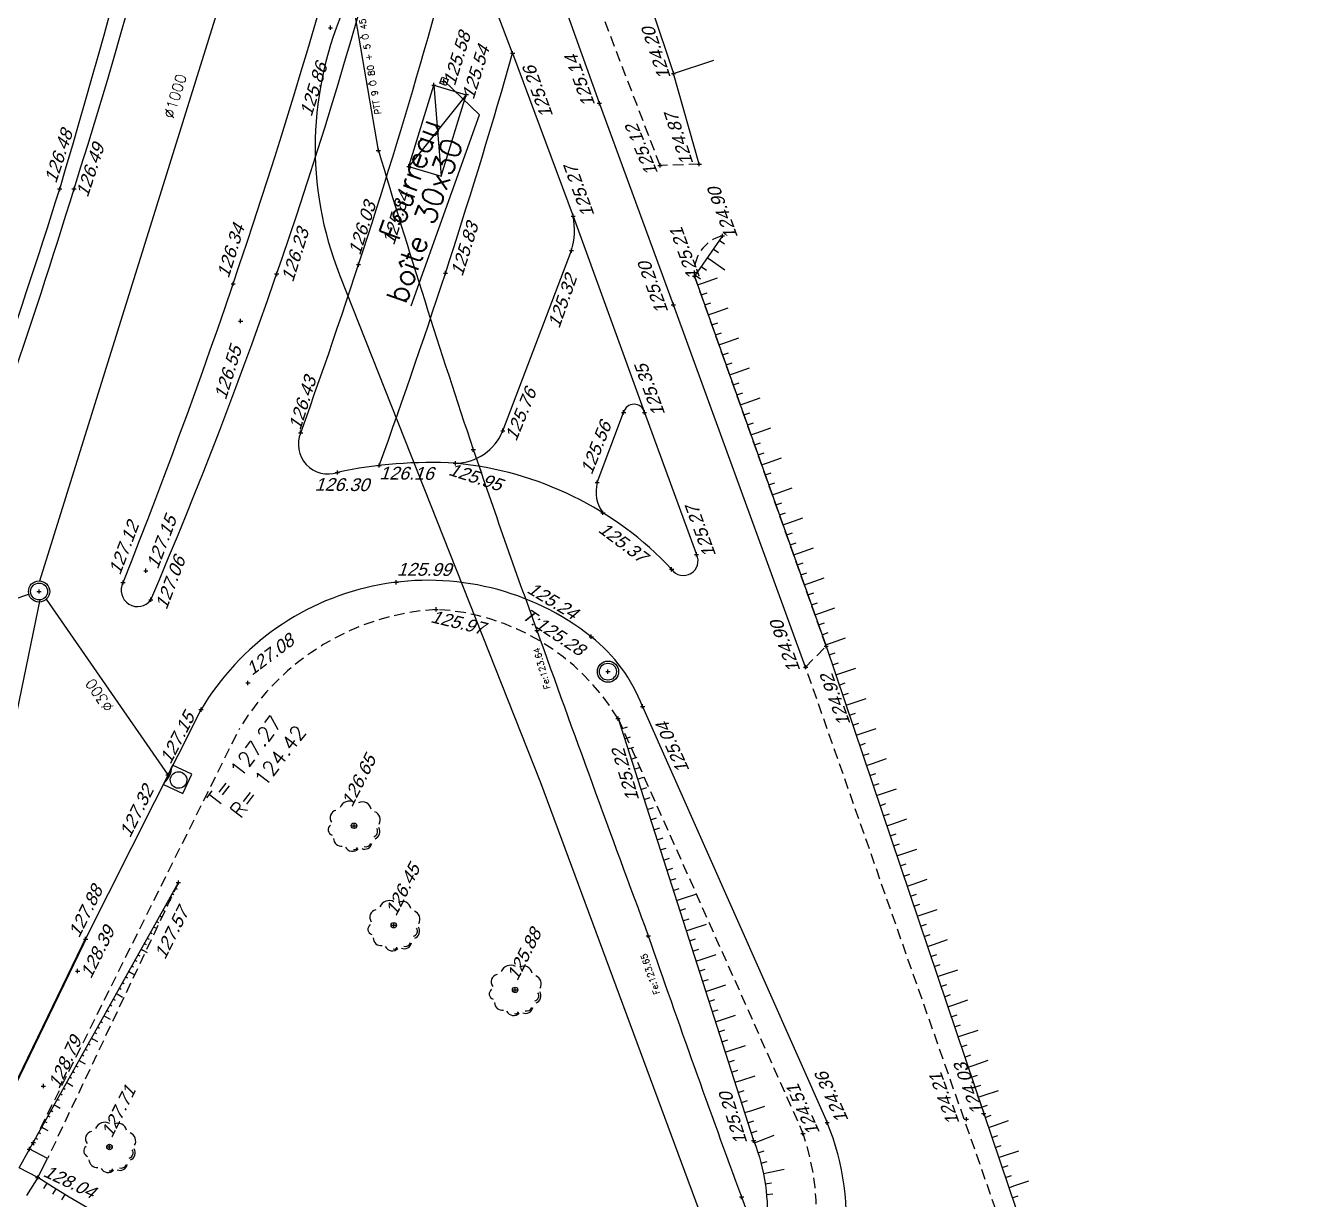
# Model space of a CAD drawing. Header units: metres. Extents: x 1633075 to 1634601, y 8175308 to 8177203.
# Drawn here: x 1633574.1 to 1633634.4, y 8175711 to 8175766.3 of the extents above; entities that cross this region are included whole.
import ezdxf

# ---------------------------------------------------------------- set-up
doc = ezdxf.new("R2010")
doc.units = ezdxf.units.M
doc.header["$LTSCALE"] = 2
doc.header["$PDMODE"] = 2
doc.header["$PDSIZE"] = 0.1
for name, pattern in [('138', [2, 1, 1]), ('31', [2, 1, 1]), ('CACHE', [0.375, 0.25, -0.125]), ('CACHE2', [4.7625, 3.175, -1.5875]), ('CONTINU', [0])]:
    doc.linetypes.add(name, pattern=pattern)
for name, color, linetype in [('C15785 - ALLEE', 7, 'CACHE'), ('C15785 - ASSAINIS', 6, 'Continuous'), ('C15785 - BATI', 5, 'Continuous'), ('C15785 - BORDURES', 7, 'CONTINU'), ('C15785 - BTALUS', 3, 'CACHE'), ('C15785 - CLOTURES', 3, 'Continuous'), ('C15785 - DBA', 252, 'Continuous'), ('C15785 - EP', 4, 'Continuous'), ('C15785 - HTALUS', 7, 'Continuous'), ('C15785 - MOBILIER', 252, 'Continuous'), ('C15785 - OUVRAGE', 7, 'Continuous'), ('C15785 - POINT 2D', 7, 'Continuous'), ('C15785 - PTT', 3, 'Continuous'), ('C15785 - RECO-GÉN', 5, 'Continuous'), ('C15785 - Talus', 7, 'Continuous'), ('C15785 - VEGET', 3, 'Continuous'), ('C15785 - VOIES', 4, 'CACHE'), ('C15785 - Z', 7, 'Continuous')]:
    doc.layers.add(name, color=color, linetype=linetype)
doc.styles.add('SIMPLEX', font='simplex_.ttf', dxfattribs={"height": 0.6})
doc.styles.get("Standard").update_dxf_attribs({"font": 'arial.ttf'})

# ---------------------------------------------------------------- blocks, each defined once
blk = doc.blocks.new('ARBN')
blk.add_circle((0, 0), 0.0517)
for centre, radius, start, end in [((-0.313, 0.149), 0.141, 102.3806, 218.1519), ((-0.088, 0.27), 0.194, 62.9289, 157.9234), ((0.159, 0.288), 0.162, 10.5515, 118.7684), ((0.33, 0.115), 0.163, 331.4172, 69.7614), ((-0.381, -0.079), 0.106, 125.5548, 253.3512), ((0.342, -0.106), 0.104, 287.358, 32.9391), ((0.335, -0.105), 0.151, 294.7172, 29.5061), ((-0.236, -0.237), 0.15, 182.2997, 276.8338), ((-0.027, -0.335), 0.147, 208.1993, 316.9403), ((0.007, -0.38), 0.0689, 259.4414, 333.9219), ((0.202, -0.304), 0.137, 247.1419, 348.9634), ((0.221, -0.292), 0.104, 254.316, 338.7253)]:
    blk.add_arc(centre, radius, start, end)
blk = doc.blocks.new('BL19')
at = {"color": 0}
for p, q in [((0.5, 1), (-0.5, 1)), ((-0.5, 1), (-0.5, 0)), ((0.5, 0), (0.5, 1)), ((-0.5, 0), (0.5, 0))]:
    blk.add_line(p, q, dxfattribs=at)
for centre, major_axis, start_param, end_param in [((0.009, 0.554), (-0.275, 0.275), 3.926991, 10.210176), ((0.008, -0.967), (0.742, 0.742), 0.387155, 1.183656)]:
    blk.add_ellipse(centre, major_axis=major_axis, ratio=1, start_param=start_param, end_param=end_param, dxfattribs=at)
blk = doc.blocks.new('TALH100A')
blk.add_line((0, 0.3), (0, 1))
blk = doc.blocks.new('TALH100B')
blk.add_line((0, 0), (0, 0.3))
blk = doc.blocks.new('TALB030A')
blk.add_line((0, -0.1), (0, -0.333))
blk = doc.blocks.new('TALB030B')
blk.add_line((0, 0), (0, -0.1))
blk = doc.blocks.new('TAMPON')
blk.add_circle((0, 0), 0.5)

msp = doc.modelspace()

# ---------------------------------------------------------------- linework, layer by layer
at = {"layer": 'C15785 - ALLEE'}
for points in [[(1633605.812, 8175759.776), (1633603.966, 8175759.715), (1633596.56, 8175779.068)], [(1633610.821, 8175736.076), (1633610.821, 8175736.076), (1633611.791, 8175737.066), (1633605.586, 8175754.5)], [(1633601.984, 8175733.645), (1633610.7, 8175714.103)], [(1633574.425, 8175713.668), (1633584.15, 8175733.196)]]:
    msp.add_lwpolyline(points, dxfattribs=at)
for centre, radius, start, end in [((1633607.329, 8175754.697), 1.755, 104.11726, 186.47107), ((1633594.131, 8175727.146), 11.671, 93.56001, 148.77886), ((1633592.836, 8175728.126), 10.684, 31.10107, 86.94176), ((1633600.153, 8175710.413), 11.175, 273.37971, 19.28256)]:
    msp.add_arc(centre, radius, start, end, dxfattribs=at)
at = {"layer": 'C15785 - ASSAINIS'}
msp.add_circle((1633601.508, 8175735.86), 0.4, dxfattribs=at)
at = {"layer": 'C15785 - BATI'}
for points in [[(1633601.5, 8175773.293), (1633604.599, 8175764.046)], [(1633604.599, 8175764.046), (1633606.495, 8175764.681)]]:
    msp.add_lwpolyline(points, dxfattribs=at)
at = {"layer": 'C15785 - BORDURES'}
for points in [[(1633610.821, 8175736.076), (1633604.593, 8175753.149), (1633601.102, 8175762.642), (1633598.584, 8175769.711), (1633595.082, 8175779.305)], [(1633597.015, 8175765.007), (1633596.235, 8175767.032)], [(1633597.015, 8175765.007), (1633599.866, 8175757.329), (1633603.23, 8175748.075)], [(1633596.553, 8175747.212), (1633599.787, 8175755.703)], [(1633600.998, 8175744.77), (1633602.245, 8175748.08)], [(1633603.23, 8175748.075), (1633605.682, 8175741.384)], [(1633576.886, 8175723.257), (1633582.326, 8175734.071)], [(1633603.139, 8175734.221), (1633611.841, 8175714.607)]]:
    msp.add_lwpolyline(points, dxfattribs=at)
at = {"layer": 'C15785 - BORDURES', "const_width": 0.1}
msp.add_lwpolyline([(1633556.463, 8175684.247, 0.023802), (1633576.886, 8175723.257, 0.023802)], format="xyb", dxfattribs=at)
at = {"layer": 'C15785 - BORDURES'}
for centre, radius, start, end in [((1633302.454, 8175849.851), 297.22, 338.32172, 344.88507), ((1633367.739, 8175830.061), 230.837, 336.83308, 345.39487), ((1633320.383, 8175843.336), 283.47, 340.15773, 344.37947), ((1633316.746, 8175844.992), 291.459, 340.05604, 344.07196), ((1633596.507, 8175756.678), 3.422, 343.45449, 10.96716), ((1633602.737, 8175747.956), 0.507, 13.55076, 165.7983), ((1633588.319, 8175746.579), 1.403, 157.43387, 288.13518), ((1633594.284, 8175748.125), 2.445, 270.80302, 338.08753), ((1633593.115, 8175725.269), 20.446, 86.6253, 102.308), ((1633592.84, 8175729.766), 15.982, 43.10168, 84.6921), ((1633602.64, 8175744.344), 1.696, 165.42808, 216.12993), ((1633605.071, 8175741.077), 0.684, 214.788, 26.70107), ((1633579.334, 8175739.697), 0.772, 151.97455, 324.37088), ((1633593.03, 8175727.717), 12.448, 51.85342, 149.30769), ((1633595.824, 8175731.366), 7.853, 21.32154, 51.44077), ((1633600.82, 8175710.037), 11.93, 264.67659, 22.52391)]:
    msp.add_arc(centre, radius, start, end, dxfattribs=at)
at = {"layer": 'C15785 - BTALUS'}
msp.add_lwpolyline([(1633581.257, 8175725.926), (1633575.094, 8175712.923)], dxfattribs=at)
at = {"layer": 'C15785 - CLOTURES'}
msp.add_lwpolyline([(1633605.812, 8175759.776), (1633604.599, 8175764.046)], dxfattribs=at)
at = {"layer": 'C15785 - DBA'}
for centre, radius, start, end in [((1633184.758, 8175875.349), 407.969, 343.37179, 348.25674), ((1633296.399, 8175847.293), 293.655, 342.42224, 349.18052), ((1633265.663, 8175856.155), 324.989, 335.31442, 342.53257), ((1633286.57, 8175847.835), 303.199, 335.09864, 342.88542)]:
    msp.add_arc(centre, radius, start, end, dxfattribs=at)
at = {"layer": 'C15785 - EP', "linetype": 'CONTINU'}
for p, q in [((1633574.734, 8175740.135), (1633591.17, 8175792.858)), ((1633558.012, 8175733.796), (1633574.247, 8175739.528)), ((1633580.771, 8175731), (1633575.044, 8175739.278))]:
    msp.add_line(p, q, dxfattribs=at)
msp.add_lwpolyline([(1633567.873, 8175705.986), (1633574.745, 8175739.252)], dxfattribs=at)
at = {"layer": 'C15785 - EP'}
msp.add_circle((1633574.693, 8175739.638), 0.4, dxfattribs=at)
at = {"layer": 'C15785 - HTALUS'}
for points in [[(1633606.901, 8175756.399), (1633605.586, 8175754.5), (1633611.791, 8175737.066), (1633619.22, 8175715.04), (1633624.567, 8175699.231), (1633634.428, 8175672.181)], [(1633574.238, 8175713.363), (1633581.257, 8175725.926)]]:
    msp.add_lwpolyline(points, dxfattribs=at)
msp.add_lwpolyline([(1633601.984, 8175733.645), (1633608.373, 8175713.761, -0.523205), (1633600.291, 8175701.497, -0.088769), (1633574.632, 8175712.022)], format="xyb", dxfattribs=at)
at = {"layer": 'C15785 - MOBILIER'}
for p, q in [((1633592.122, 8175759.67), (1633593.3, 8175763.505)), ((1633593.3, 8175763.505), (1633594.824, 8175763.037)), ((1633593.3, 8175763.505), (1633593.647, 8175759.202)), ((1633594.824, 8175763.037), (1633592.122, 8175759.67)), ((1633593.647, 8175759.202), (1633594.824, 8175763.037)), ((1633592.122, 8175759.67), (1633593.647, 8175759.202))]:
    msp.add_line(p, q, dxfattribs=at)
at = {"layer": 'C15785 - OUVRAGE'}
for p, q in [((1633573.756, 8175712.472), (1633574.238, 8175713.363)), ((1633575.094, 8175712.923), (1633574.218, 8175713.373)), ((1633574.632, 8175712.022), (1633573.756, 8175712.472))]:
    msp.add_line(p, q, dxfattribs=at)
msp.add_lwpolyline([(1633574.632, 8175712.022), (1633575.094, 8175712.923)], dxfattribs=at)
at = {"layer": 'C15785 - POINT 2D'}
for p in [(1633588.43, 8175766.202), (1633588.43, 8175766.202), (1633597.015, 8175765.007), (1633604.599, 8175764.046), (1633593.3, 8175763.505), (1633593.769, 8175763.673), (1633594.829, 8175763.052), (1633601.102, 8175762.642), (1633592.122, 8175759.67), (1633603.966, 8175759.715), (1633605.812, 8175759.776), (1633575.666, 8175758.605), (1633576.342, 8175758.609), (1633599.866, 8175757.329), (1633606.901, 8175756.399), (1633599.787, 8175755.703), (1633589.751, 8175755.04), (1633583.841, 8175754.136), (1633585.895, 8175754.605), (1633593.848, 8175754.645), (1633605.586, 8175754.5), (1633604.593, 8175753.149), (1633584.195, 8175752.382), (1633602.245, 8175748.08), (1633603.23, 8175748.075), (1633587.023, 8175747.117), (1633596.553, 8175747.212), (1633594.318, 8175745.68), (1633588.756, 8175745.245), (1633590.725, 8175745.575), (1633600.998, 8175744.77), (1633601.27, 8175743.344), (1633605.682, 8175741.384), (1633579.726, 8175740.614), (1633604.509, 8175740.686), (1633574.693, 8175739.638), (1633578.652, 8175740.06), (1633591.527, 8175740.074), (1633579.961, 8175739.248), (1633593.406, 8175738.795), (1633600.719, 8175737.506), (1633611.791, 8175737.066), (1633610.821, 8175736.076), (1633601.508, 8175735.86), (1633584.537, 8175735.331), (1633603.139, 8175734.221), (1633582.326, 8175734.071), (1633601.984, 8175733.645), (1633580.771, 8175731), (1633589.54, 8175728.599), (1633581.257, 8175725.926), (1633591.412, 8175723.91), (1633576.886, 8175723.257), (1633576.507, 8175721.749), (1633597.132, 8175720.863), (1633574.895, 8175716.331), (1633619.22, 8175715.04), (1633611.841, 8175714.607), (1633618.4, 8175714.77), (1633574.425, 8175713.668), (1633608.373, 8175713.761), (1633610.7, 8175714.103), (1633574.238, 8175713.363), (1633578.013, 8175713.462), (1633574.632, 8175712.022)]:
    msp.add_point(p, dxfattribs=at)
at = {"layer": 'C15785 - PTT', "linetype": '138'}
msp.add_line((1633590.688, 8175760.421), (1633589.312, 8175768.494), dxfattribs=at)
for centre, radius, start, end in [((1634045.548, 8175896.979), 474.917, 196.71086, 198.49502), ((1633997.395, 8175883.085), 424.849, 198.77806, 199.99639), ((1634865.035, 8176191.743), 1345.748, 199.713312, 200.365565), ((1634162.616, 8175916.274), 591.532, 199.028559, 200.294324), ((1634105.217, 8175895.048), 530.333, 200.2944, 201.56016)]:
    msp.add_arc(centre, radius, start, end, dxfattribs=at)
at = {"layer": 'C15785 - PTT', "linetype": '31'}
for p in [(1633590.688, 8175760.421), (1633595.16, 8175746.325), (1633598.159, 8175737.804), (1633603.408, 8175723.411), (1633607.805, 8175711.106)]:
    msp.add_point(p, dxfattribs=at)
at = {"layer": 'C15785 - RECO-GÉN', "color": 3}
for p, q in [((1633588.857, 8175754.56), (1633598.329, 8175730.636)), ((1633598.329, 8175730.636), (1633611.685, 8175694.582))]:
    msp.add_line(p, q, dxfattribs=at)
at = {"layer": 'C15785 - RECO-GÉN', "color": 1, "linetype": 'ByBlock'}
msp.add_lwpolyline([(1633593.586, 8175763.59), (1633593.688, 8175763.873), (1633593.97, 8175763.771), (1633593.869, 8175763.489)], close=True, dxfattribs=at)
at = {"layer": 'C15785 - RECO-GÉN'}
msp.add_lwpolyline([(1633592.231, 8175753.099), (1633595.45, 8175762.1), (1633593.781, 8175763.695)], dxfattribs=at)
at = {"layer": 'C15785 - RECO-GÉN', "color": 3}
msp.add_arc((1633604.068, 8175760.582), 16.36, 155.63612, 201.59916, dxfattribs=at)
at = {"layer": 'C15785 - VOIES'}
msp.add_line((1633623.763, 8175699.197), (1633610.821, 8175736.076), dxfattribs=at)

# ---------------------------------------------------------------- block references
at = {"layer": 'C15785 - ASSAINIS', "rotation": 359.5000271160415}
msp.add_blockref('TAMPON', (1633601.508, 8175735.86), dxfattribs=at)
at = {"layer": 'C15785 - EP'}
for name, p, rotation in [('TAMPON', (1633574.693, 8175739.638), 359.5000271160415), ('BL19', (1633580.771, 8175731), 244.7071963597355)]:
    msp.add_blockref(name, p, dxfattribs=dict(at, rotation=rotation))
at = {"layer": 'C15785 - Talus'}
for name, p, rotation in [('TALH100B', (1633606.757, 8175756.192), 235.2941670933861), ('TALH100B', (1633606.473, 8175755.781), 235.2941670933861), ('TALH100B', (1633605.903, 8175754.958), 235.2941670933861), ('TALH100B', (1633606.188, 8175755.37), 235.2941670933861), ('TALH100A', (1633606.188, 8175755.37), 235.2941670933861), ('TALH100B', (1633605.619, 8175754.547), 235.2941670933861), ('TALH100B', (1633605.734, 8175754.083), 289.5918541730342), ('TALH100A', (1633605.734, 8175754.083), 289.5918541730342), ('TALH100B', (1633605.901, 8175753.612), 289.5918541730342), ('TALH100B', (1633606.069, 8175753.141), 289.5918541730342), ('TALH100A', (1633606.237, 8175752.67), 289.5918541730342), ('TALH100B', (1633606.237, 8175752.67), 289.5918541730342), ('TALH100B', (1633606.404, 8175752.199), 289.5918541730342), ('TALH100B', (1633606.572, 8175751.728), 289.5918541730342), ('TALH100B', (1633606.74, 8175751.257), 289.5918541730342), ('TALH100A', (1633606.74, 8175751.257), 289.5918541730342), ('TALH100B', (1633606.907, 8175750.786), 289.5918541730342), ('TALH100B', (1633607.075, 8175750.315), 289.5918541730342), ('TALH100A', (1633607.243, 8175749.844), 289.5918541730342), ('TALH100B', (1633607.243, 8175749.844), 289.5918541730342), ('TALH100B', (1633607.41, 8175749.373), 289.5918541730342), ('TALH100B', (1633607.578, 8175748.902), 289.5918541730342), ('TALH100A', (1633607.746, 8175748.431), 289.5918541730342), ('TALH100B', (1633607.746, 8175748.431), 289.5918541730342), ('TALH100B', (1633607.913, 8175747.96), 289.5918541730342), ('TALH100B', (1633608.081, 8175747.489), 289.5918541730342), ('TALH100B', (1633608.249, 8175747.018), 289.5918541730342), ('TALH100A', (1633608.249, 8175747.018), 289.5918541730342), ('TALH100B', (1633608.416, 8175746.547), 289.5918541730342), ('TALH100B', (1633608.584, 8175746.075), 289.5918541730342), ('TALH100A', (1633608.751, 8175745.604), 289.5918541730342), ('TALH100B', (1633608.751, 8175745.604), 289.5918541730342), ('TALH100B', (1633608.919, 8175745.133), 289.5918541730342), ('TALH100B', (1633609.087, 8175744.662), 289.5918541730342), ('TALH100A', (1633609.254, 8175744.191), 289.5918541730342), ('TALH100B', (1633609.254, 8175744.191), 289.5918541730342), ('TALH100B', (1633609.422, 8175743.72), 289.5918541730342), ('TALH100B', (1633609.59, 8175743.249), 289.5918541730342), ('TALH100B', (1633609.757, 8175742.778), 289.5918541730342), ('TALH100A', (1633609.757, 8175742.778), 289.5918541730342), ('TALH100B', (1633609.925, 8175742.307), 289.5918541730342), ('TALH100B', (1633610.093, 8175741.836), 289.5918541730342), ('TALH100A', (1633610.26, 8175741.365), 289.5918541730342), ('TALH100B', (1633610.26, 8175741.365), 289.5918541730342), ('TALH100B', (1633610.428, 8175740.894), 289.5918541730342), ('TALH100B', (1633610.596, 8175740.423), 289.5918541730342), ('TALH100A', (1633610.763, 8175739.952), 289.5918541730342), ('TALH100B', (1633610.763, 8175739.952), 289.5918541730342), ('TALH100B', (1633610.931, 8175739.481), 289.5918541730342), ('TALH100B', (1633611.099, 8175739.01), 289.5918541730342), ('TALH100B', (1633611.266, 8175738.539), 289.5918541730342), ('TALH100A', (1633611.266, 8175738.539), 289.5918541730342), ('TALH100B', (1633611.434, 8175738.068), 289.5918541730342), ('TALH100B', (1633611.602, 8175737.597), 289.5918541730342), ('TALH100A', (1633611.769, 8175737.125), 289.5918541730342), ('TALH100B', (1633611.769, 8175737.125), 289.5918541730342), ('TALH100B', (1633611.93, 8175736.652), 288.6388505480837), ('TALH100B', (1633612.09, 8175736.178), 288.6388505480837), ('TALH100B', (1633612.25, 8175735.704), 288.6388505480837), ('TALH100A', (1633612.25, 8175735.704), 288.6388505480837), ('TALH100B', (1633612.41, 8175735.231), 288.6388505480837), ('TALH100B', (1633612.569, 8175734.757), 288.6388505480837), ('TALH100B', (1633612.729, 8175734.283), 288.6388505480837), ('TALH100A', (1633612.729, 8175734.283), 288.6388505480837), ('TALH100B', (1633612.889, 8175733.809), 288.6388505480837), ('TALH100B', (1633602.137, 8175733.169), 287.8117892818639), ('TALH100B', (1633613.049, 8175733.336), 288.6388505480837), ('TALH100A', (1633613.209, 8175732.862), 288.6388505480837), ('TALH100B', (1633602.29, 8175732.693), 287.8117892818639), ('TALH100B', (1633613.209, 8175732.862), 288.6388505480837), ('TALH100B', (1633613.368, 8175732.388), 288.6388505480837), ('TALH100B', (1633602.443, 8175732.217), 287.8117892818639), ('TALH100B', (1633613.528, 8175731.914), 288.6388505480837), ('TALH100B', (1633602.596, 8175731.741), 287.8117892818639), ('TALH100B', (1633602.749, 8175731.265), 287.8117892818639), ('TALH100B', (1633613.688, 8175731.441), 288.6388505480837), ('TALH100A', (1633613.688, 8175731.441), 288.6388505480837), ('TALH100B', (1633602.902, 8175730.789), 287.8117892818639), ('TALH100B', (1633613.848, 8175730.967), 288.6388505480837), ('TALH100B', (1633603.055, 8175730.313), 287.8117892818639), ('TALH100B', (1633614.008, 8175730.493), 288.6388505480837), ('TALH100B', (1633614.167, 8175730.019), 288.6388505480837), ('TALH100A', (1633614.167, 8175730.019), 288.6388505480837), ('TALH100B', (1633603.208, 8175729.837), 287.8117892818639), ('TALH100B', (1633603.361, 8175729.361), 287.8117892818639), ('TALH100B', (1633614.327, 8175729.545), 288.6388505480837), ('TALH100B', (1633603.514, 8175728.885), 287.8117892818639), ('TALH100B', (1633614.487, 8175729.072), 288.6388505480837), ('TALH100A', (1633614.647, 8175728.598), 288.6388505480837), ('TALH100B', (1633603.667, 8175728.409), 287.8117892818639), ('TALH100B', (1633614.647, 8175728.598), 288.6388505480837), ('TALH100B', (1633614.807, 8175728.124), 288.6388505480837), ('TALH100B', (1633603.82, 8175727.933), 287.8117892818639), ('TALH100B', (1633614.966, 8175727.65), 288.6388505480837), ('TALH100B', (1633603.973, 8175727.457), 287.8117892818639), ('TALH100B', (1633604.126, 8175726.981), 287.8117892818639), ('TALH100B', (1633615.126, 8175727.177), 288.6388505480837), ('TALH100A', (1633615.126, 8175727.177), 288.6388505480837), ('TALH100B', (1633604.279, 8175726.505), 287.8117892818639), ('TALH100B', (1633615.286, 8175726.703), 288.6388505480837), ('TALH100B', (1633604.432, 8175726.029), 287.8117892818639), ('TALH100B', (1633615.446, 8175726.229), 288.6388505480837), ('TALH100B', (1633615.606, 8175725.755), 288.6388505480837), ('TALH100A', (1633615.606, 8175725.755), 288.6388505480837), ('TALB030B', (1633580.965, 8175725.402), 60.80854164676617), ('TALB030B', (1633581.111, 8175725.664), 60.80854164676617), ('TALH100B', (1633604.584, 8175725.553), 287.8117892818639), ('TALH100A', (1633604.737, 8175725.077), 287.8117892818639), ('TALH100B', (1633615.765, 8175725.281), 288.6388505480837), ('TALB030B', (1633580.526, 8175724.616), 60.80854164676617), ('TALB030B', (1633580.672, 8175724.878), 60.80854164676617), ('TALB030B', (1633580.818, 8175725.14), 60.80854164676617), ('TALH100B', (1633604.737, 8175725.077), 287.8117892818639), ('TALH100B', (1633604.89, 8175724.601), 287.8117892818639), ('TALH100B', (1633615.925, 8175724.808), 288.6388505480837), ('TALH100A', (1633616.085, 8175724.334), 288.6388505480837), ('TALB030B', (1633580.233, 8175724.092), 60.80854164676617), ('TALB030B', (1633580.379, 8175724.354), 60.80854164676617), ('TALH100B', (1633605.043, 8175724.125), 287.8117892818639), ('TALH100B', (1633616.085, 8175724.334), 288.6388505480837), ('TALB030B', (1633579.94, 8175723.569), 60.80854164676617), ('TALB030B', (1633580.087, 8175723.831), 60.80854164676617), ('TALH100B', (1633605.196, 8175723.648), 287.8117892818639), ('TALH100A', (1633605.196, 8175723.648), 287.8117892818639), ('TALH100B', (1633616.245, 8175723.86), 288.6388505480837), ('TALH100B', (1633616.405, 8175723.386), 288.6388505480837), ('TALB030B', (1633579.501, 8175722.783), 60.80854164676617), ('TALB030B', (1633579.648, 8175723.045), 60.80854164676617), ('TALB030B', (1633579.794, 8175723.307), 60.80854164676617), ('TALH100B', (1633605.349, 8175723.172), 287.8117892818639), ('TALH100B', (1633605.502, 8175722.696), 287.8117892818639), ('TALH100B', (1633616.564, 8175722.913), 288.6388505480837), ('TALH100A', (1633616.564, 8175722.913), 288.6388505480837), ('TALB030B', (1633579.209, 8175722.259), 60.80854164676617), ('TALB030B', (1633579.355, 8175722.521), 60.80854164676617), ('TALB030A', (1633579.501, 8175722.783), 60.80854164676617), ('TALH100B', (1633605.655, 8175722.22), 287.8117892818639), ('TALH100A', (1633605.655, 8175722.22), 287.8117892818639), ('TALH100B', (1633616.724, 8175722.439), 288.6388505480837), ('TALB030B', (1633578.916, 8175721.735), 60.80854164676617), ('TALB030A', (1633578.916, 8175721.735), 60.80854164676617), ('TALB030B', (1633579.062, 8175721.997), 60.80854164676617), ('TALH100B', (1633605.808, 8175721.744), 287.8117892818639), ('TALH100B', (1633616.884, 8175721.965), 288.6388505480837), ('TALH100B', (1633617.044, 8175721.491), 288.6388505480837), ('TALH100A', (1633617.044, 8175721.491), 288.6388505480837), ('TALB030B', (1633578.624, 8175721.212), 60.80854164676617), ('TALB030B', (1633578.77, 8175721.473), 60.80854164676617), ('TALH100B', (1633605.961, 8175721.268), 287.8117892818639), ('TALH100A', (1633606.114, 8175720.792), 287.8117892818639), ('TALH100B', (1633617.204, 8175721.017), 288.6388505480837), ('TALB030B', (1633578.185, 8175720.426), 60.80854164676617), ('TALB030B', (1633578.331, 8175720.688), 60.80854164676617), ('TALB030A', (1633578.331, 8175720.688), 60.80854164676617), ('TALB030B', (1633578.477, 8175720.95), 60.80854164676617), ('TALH100B', (1633606.114, 8175720.792), 287.8117892818639), ('TALH100B', (1633606.267, 8175720.316), 287.8117892818639), ('TALH100B', (1633617.363, 8175720.544), 288.6388505480837), ('TALH100A', (1633617.523, 8175720.07), 288.6388505480837), ('TALB030B', (1633577.892, 8175719.902), 60.80854164676617), ('TALB030B', (1633578.038, 8175720.164), 60.80854164676617), ('TALH100B', (1633606.42, 8175719.84), 287.8117892818639), ('TALH100B', (1633617.523, 8175720.07), 288.6388505480837), ('TALB030B', (1633577.599, 8175719.378), 60.80854164676617), ('TALB030B', (1633577.746, 8175719.64), 60.80854164676617), ('TALB030A', (1633577.746, 8175719.64), 60.80854164676617), ('TALH100B', (1633606.573, 8175719.364), 287.8117892818639), ('TALH100A', (1633606.573, 8175719.364), 287.8117892818639), ('TALH100B', (1633617.683, 8175719.596), 288.6388505480837), ('TALH100B', (1633617.843, 8175719.122), 288.6388505480837), ('TALB030B', (1633577.16, 8175718.593), 60.80854164676617), ('TALB030B', (1633577.307, 8175718.854), 60.80854164676617), ('TALB030B', (1633577.453, 8175719.116), 60.80854164676617), ('TALH100B', (1633606.726, 8175718.888), 287.8117892818639), ('TALH100B', (1633618.003, 8175718.649), 288.6388505480837), ('TALH100A', (1633618.003, 8175718.649), 288.6388505480837), ('TALB030B', (1633576.868, 8175718.069), 60.80854164676617), ('TALB030B', (1633577.014, 8175718.331), 60.80854164676617), ('TALB030A', (1633577.16, 8175718.593), 60.80854164676617), ('TALH100B', (1633606.879, 8175718.412), 287.8117892818639), ('TALH100B', (1633607.032, 8175717.936), 287.8117892818639), ('TALH100A', (1633607.032, 8175717.936), 287.8117892818639), ('TALH100B', (1633618.162, 8175718.175), 288.6388505480837), ('TALB030B', (1633576.575, 8175717.545), 60.80854164676617), ('TALB030A', (1633576.575, 8175717.545), 60.80854164676617), ('TALB030B', (1633576.721, 8175717.807), 60.80854164676617), ('TALH100B', (1633607.185, 8175717.46), 287.8117892818639), ('TALH100B', (1633618.322, 8175717.701), 288.6388505480837), ('TALH100A', (1633618.482, 8175717.227), 288.6388505480837), ('TALB030B', (1633576.136, 8175716.759), 60.80854164676617), ('TALB030B', (1633576.282, 8175717.021), 60.80854164676617), ('TALB030B', (1633576.429, 8175717.283), 60.80854164676617), ('TALH100B', (1633607.337, 8175716.984), 287.8117892818639), ('TALH100A', (1633607.49, 8175716.508), 287.8117892818639), ('TALH100B', (1633618.482, 8175717.227), 288.6388505480837), ('TALH100B', (1633618.642, 8175716.753), 288.6388505480837), ('TALB030B', (1633575.843, 8175716.236), 60.80854164676617), ('TALB030B', (1633575.99, 8175716.497), 60.80854164676617), ('TALB030A', (1633575.99, 8175716.497), 60.80854164676617), ('TALH100B', (1633607.49, 8175716.508), 287.8117892818639), ('TALH100B', (1633618.802, 8175716.28), 288.6388505480837), ('TALB030B', (1633575.551, 8175715.712), 60.80854164676617), ('TALB030B', (1633575.697, 8175715.974), 60.80854164676617), ('TALH100B', (1633607.643, 8175716.032), 287.8117892818639), ('TALH100B', (1633607.796, 8175715.556), 287.8117892818639), ('TALH100B', (1633618.961, 8175715.806), 288.6388505480837), ('TALH100A', (1633618.961, 8175715.806), 288.6388505480837), ('TALB030B', (1633575.258, 8175715.188), 60.80854164676617), ('TALB030B', (1633575.404, 8175715.45), 60.80854164676617), ('TALB030A', (1633575.404, 8175715.45), 60.80854164676617), ('TALH100B', (1633607.949, 8175715.08), 287.8117892818639), ('TALH100A', (1633607.949, 8175715.08), 287.8117892818639), ('TALH100B', (1633619.121, 8175715.332), 288.6388505480837), ('TALH100B', (1633619.281, 8175714.858), 288.6873530825975), ('TALB030B', (1633574.819, 8175714.402), 60.80854164676617), ('TALB030A', (1633574.819, 8175714.402), 60.80854164676617), ('TALB030B', (1633574.966, 8175714.664), 60.80854164676617), ('TALB030B', (1633575.112, 8175714.926), 60.80854164676617), ('TALH100B', (1633608.102, 8175714.604), 287.8117892818639), ('TALH100B', (1633619.441, 8175714.385), 288.6873530825975), ('TALH100A', (1633619.441, 8175714.385), 288.6873530825975), ('TALB030B', (1633574.527, 8175713.878), 60.80854164676617), ('TALB030B', (1633574.673, 8175714.14), 60.80854164676617), ('TALH100B', (1633608.255, 8175714.128), 287.8117892818639), ('TALH100B', (1633608.415, 8175713.654), 291.1183369976832), ('TALH100A', (1633608.415, 8175713.654), 291.1183369976832), ('TALH100B', (1633619.602, 8175713.911), 288.6873530825975), ('TALB030B', (1633574.38, 8175713.617), 60.80854164676617), ('TALH100B', (1633608.582, 8175713.183), 287.9136256625642), ('TALH100B', (1633619.762, 8175713.437), 288.6873530825975), ('TALH100A', (1633619.922, 8175712.964), 288.6873530825975), ('TALH100B', (1633608.722, 8175712.703), 284.7089143592812), ('TALH100B', (1633619.922, 8175712.964), 288.6873530825975), ('TALH100B', (1633620.082, 8175712.49), 288.6873530825975), ('TALH100B', (1633574.633, 8175712.021), 147.5521656355081), ('TALH100B', (1633608.836, 8175712.216), 281.5042030405738), ('TALH100A', (1633608.836, 8175712.216), 281.5042030405738), ('TALH100B', (1633620.242, 8175712.017), 288.6873530825975), ('TALH100A', (1633574.633, 8175712.021), 147.5521656355081), ('TALH100B', (1633575.056, 8175711.754), 147.9160742128864), ('TALH100B', (1633575.48, 8175711.49), 148.2799828261438), ('TALH100B', (1633608.922, 8175711.724), 278.2994917174173), ('TALH100B', (1633620.403, 8175711.543), 288.6873530825975), ('TALH100A', (1633620.403, 8175711.543), 288.6873530825975), ('TALH100B', (1633575.906, 8175711.229), 148.6438914067568), ('TALH100B', (1633608.98, 8175711.227), 275.0947803993263), ('TALH100B', (1633620.563, 8175711.069), 288.6873530825975)]:
    msp.add_blockref(name, p, dxfattribs=dict(at, rotation=rotation))
at = {"layer": 'C15785 - VEGET', "xscale": 2.499999999908408, "yscale": 2.499999999908408, "zscale": 2.499999999908408, "rotation": 359.5000271373152}
for p in [(1633589.54, 8175728.599), (1633591.412, 8175723.91), (1633597.132, 8175720.863), (1633578.013, 8175713.462)]:
    msp.add_blockref('ARBN', p, dxfattribs=at)

# ---------------------------------------------------------------- texts
at = {"layer": 'C15785 - EP', "style": 'SIMPLEX'}
msp.add_text('%%c1000', height=0.5, rotation=72.67581, dxfattribs=at).set_placement((1633581.02, 8175761.885))
at = {"layer": 'C15785 - EP', "linetype": 'CACHE2', "style": 'SIMPLEX'}
for s, height, rotation, p in [('%%C300', 0.5, 125.02076, (1633578.234, 8175734.19)), ('T= 127.27', 0.6955, 52.42322, (1633583.134, 8175729.466)), ('R= 124.42', 0.6955, 52.42322, (1633584.187, 8175728.911))]:
    msp.add_text(s, height=height, rotation=rotation, dxfattribs=at).set_placement(p)
at = {"layer": 'C15785 - PTT', "linetype": 'Continuous', "style": 'SIMPLEX'}
for s, rotation, p in [('PTT 9 Ò 80 + 5 Ò 45', 99.393, (1633590.821, 8175762.148)), ('Fe:123.64', 105.2691, (1633598.804, 8175735.087, 149.78)), ('Fe:123.65', 108.70686, (1633603.967, 8175720.706, 149.78))]:
    msp.add_text(s, height=0.3, rotation=rotation, dxfattribs=at).set_placement(p)
at = {"layer": 'C15785 - RECO-GÉN', "style": 'SIMPLEX'}
for s, p in [('Fourreau', (1633591.641, 8175756.134)), ('boîte 30x30', (1633591.971, 8175753.138))]:
    msp.add_text(s, height=1, rotation=70.34545, dxfattribs=at).set_placement(p)
at = {"layer": 'C15785 - Z', "oblique": 18}
for s, rotation, p in [(' 124.20', 468.51601, (1633604.553, 8175763.642, 124.202)), (' 125.58', 432.65823, (1633594.22, 8175763.209, 125.584)), (' 125.54', 432.65823, (1633595.105, 8175762.562, 125.542)), (' 125.86', 432.65823, (1633587.466, 8175761.759, 125.855)), (' 125.14', 470.01046, (1633600.992, 8175762.361, 125.139)), (' 125.26', 470.01046, (1633599.013, 8175761.843, 125.257)), (' 124.87', 467.91117, (1633605.61, 8175759.594, 124.874)), (' 126.48', 431.73485, (1633575.42, 8175758.612, 126.477)), (' 125.12', 472.94501, (1633603.969, 8175759.15, 125.12)), (' 126.49', 431.73485, (1633576.91, 8175757.951, 126.492)), (' 125.27', 470.01046, (1633600.963, 8175757.164, 125.274)), (' 125.84', 432.65823, (1633591.355, 8175755.7, 125.837)), (' 124.90', 470.01046, (1633607.723, 8175756.123, 124.901)), (' 126.03', 432.65823, (1633589.752, 8175755.22, 126.03)), (' 126.34', 432.65823, (1633583.557, 8175754.141, 126.338)), (' 126.23', 432.65823, (1633586.594, 8175753.957, 126.228)), (' 125.83', 432.54766, (1633594.577, 8175754.227, 125.825)), (' 125.21', 470.01046, (1633605.941, 8175754.219, 125.208)), (' 125.20', 470.01046, (1633604.444, 8175752.612, 125.202)), (' 125.32', 430.64971, (1633599.135, 8175751.779, 125.315)), (' 126.55', 432.65823, (1633583.427, 8175748.408, 126.547)), (' 125.35', 470.01046, (1633604.295, 8175747.782, 125.349)), (' 126.43', 432.65823, (1633586.939, 8175746.974, 126.432)), (' 125.76', 427.71282, (1633597.093, 8175746.461, 125.762)), (' 125.56', 428.31051, (1633600.656, 8175744.885, 125.562)), (' 126.16', 359.50003, (1633590.493, 8175744.922, 126.16)), (' 125.95', 702.10205, (1633593.727, 8175745.215, 125.945)), (' 126.30', 359.50003, (1633587.445, 8175744.389, 126.303)), (' 127.15', 429.27233, (1633580.209, 8175740.436, 127.149)), (' 125.27', 470.01046, (1633606.689, 8175741.133, 125.265)), (' 127.12', 429.27233, (1633578.428, 8175740.159, 127.124)), (' 125.37', 683.14475, (1633600.817, 8175742.619, 125.369)), (' 127.06', 429.27233, (1633580.619, 8175738.524, 127.056)), (' 125.99', 359.50003, (1633591.324, 8175740.392, 125.992)), (' 125.24', 688.75264, (1633597.449, 8175739.736, 125.235)), (' 125.97', 706.52379, (1633592.887, 8175738.249, 125.968)), (' T:125.28', 686.51448, (1633597.204, 8175738.525, 125.282)), (' 124.90', 470.01046, (1633610.666, 8175735.708, 124.895)), (' 127.08', 396.9101, (1633584.539, 8175735.511, 127.083)), (' 124.92', 470.01046, (1633613.033, 8175733.187, 124.918)), (' 127.15', 422.81302, (1633580.779, 8175731.251, 127.153)), (' 125.04', 474.09939, (1633605.459, 8175731.003, 125.04)), (' 126.65', 423.18288, (1633589.34, 8175729.232, 126.645)), (' 125.22', 466.43811, (1633603.054, 8175729.609, 125.215)), (' 127.32', 423.54573, (1633578.877, 8175727.786, 127.317)), (' 126.45', 423.18288, (1633591.414, 8175724.09, 126.453)), (' 127.88', 423.54573, (1633576.473, 8175723.071, 127.875)), (' 127.57', 423.54573, (1633580.524, 8175722.044, 127.571)), (' 128.39', 423.54573, (1633577.036, 8175721.144, 128.389)), (' 125.88', 423.18288, (1633597.133, 8175721.043, 125.875)), (' 128.79', 424.90112, (1633575.534, 8175715.949, 128.787)), (' 124.03', 470.01046, (1633619.336, 8175714.865, 124.026)), (' 124.36', 474.09939, (1633612.955, 8175714.515, 124.363)), (' 124.21', 470.01046, (1633618.169, 8175714.384, 124.214)), (' 127.71', 423.18288, (1633578.015, 8175713.642, 127.712)), (' 124.51', 474.09939, (1633611.607, 8175713.932, 124.513)), (' 125.20', 467.57616, (1633608.158, 8175713.438, 125.203)), (' 128.04', 694.84028, (1633574.633, 8175712.202, 128.037))]:
    msp.add_text(s, height=0.6, rotation=rotation, dxfattribs=at).set_placement(p)

doc.saveas('drawing.dxf')
